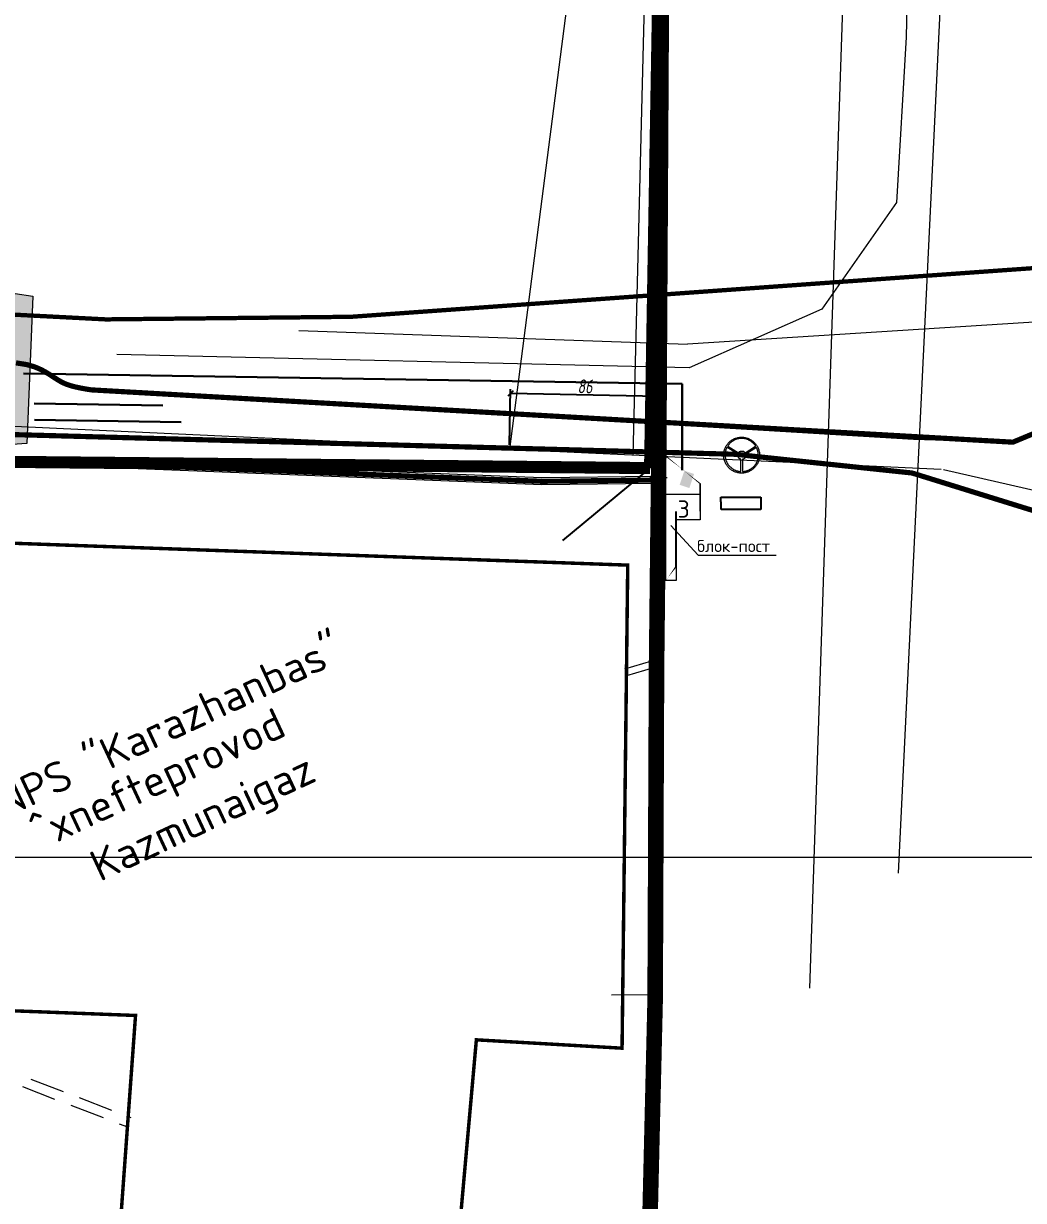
# Model space of a CAD drawing. Header units: millimetres. Extents: x 519 to 9564855, y -810 to 5021775.
# Drawn here: x 9531119 to 9531697, y 4994802 to 4995482 of the extents above; entities that cross this region are included whole.
import ezdxf

# ---------------------------------------------------------------- set-up
doc = ezdxf.new("R2010")
doc.units = ezdxf.units.MM
doc.header["$LTSCALE"] = 2
doc.header["$MEASUREMENT"] = 0
doc.header["$PDMODE"] = 2
doc.header["$PDSIZE"] = 5
for name, pattern in [('92051501$0$DASHED', [0.75, 0.5, -0.25]), ('ACAD_ISO02W100', [15, 12, -3]), ('DASHED', [0.75, 0.5, -0.25]), ('HIDDEN2', [4.7624999999999975, 3.174999999999998, -1.587499999999999]), ('НЕПРЕРЫВНАЯ_ЛИНИЯ', [0])]:
    doc.linetypes.add(name, pattern=pattern)
doc.layers.add('13A этап', color=7, linetype='Continuous', true_color=0xaafdfa)
for name, color, linetype in [('COMPOUND', 3, 'Continuous'), ('FIBERGLASS', 212, 'Continuous'), ('GRID_PULKOVO', 7, 'Continuous'), ('OilColl&Flowlines', 3, 'Continuous'), ('PPLINE_WAT', 7, 'WTR_LINE'), ('ROAD_ASF', 9, 'Continuous'), ('ROAD_GROUND', 9, 'Continuous'), ('Координаты', 7, 'Continuous'), ('Отсыпка', 32, 'OTKOS_ST1_'), ('Скважины на 2015 год', 7, 'Continuous')]:
    doc.layers.add(name, color=color, linetype=linetype)
for name, color, linetype, lineweight in [('KTO to TEXACO OilLine', 107, 'НЕПРЕРЫВНАЯ_ЛИНИЯ', 60), ('Land lease as of 24.06.2004', 47, 'HIDDEN2', 70), ('PPLINE_GAS', 4, 'GAS_LINE', 30), ('Оптиковолоконный кабель', 220, 'CAB6', 20), ('Скв на 2025 допы от ХеКай', 204, 'Continuous', 0), ('Электро', 1, 'Continuous', 30), ('Электроснаб', 1, 'Continuous', 18), ('Электроснабжене', 1, 'Continuous', 18)]:
    doc.layers.add(name, color=color, linetype=linetype, lineweight=lineweight)
doc.styles.add('92051501$0$STANDARD', font='simplex.shx')
doc.styles.add('Elect', font='isocpeur.ttf')
doc.styles.add('Simplex_Т', font='simplex.shx', dxfattribs={"width": 0.7, "oblique": 10})
doc.styles.get("Standard").update_dxf_attribs({"font": 'isocpeur.ttf', "width": 0.5})
doc.styles.add('STANDARE', font='romans.shx', dxfattribs={"width": 0.8, "height": 2})
doc.linetypes.add('CAB', pattern='A,0.7,-0.43403,["K",Standard,S=0.9,R=0,X=-0.4,Y=-0.3],-0.8', length=1.934029999999999)
doc.linetypes.add('CAB6', pattern='A,0.9,-0.9,["6",Standard,S=0.9,R=0,X=-0.8,Y=-0.4],11', length=12.8)
doc.linetypes.add('GAS_LINE', pattern='A,0.5,-0.2,["G",92051501$0$STANDARD,S=0.1,R=0,X=-0.1,Y=-0.05],-0.05', length=0.75)
doc.linetypes.add('OTKOS_ST1_', pattern='A,0,["|",STANDARE,S=0.6,R=0,X=-0.4,Y=-1.439999999999999],1,["|",Standard,S=0.25,R=0,X=-0.27,Y=-0.595],1', length=2)
doc.linetypes.add('WTR_LINE', pattern='A,0.5,-0.2,["W",92051501$0$STANDARD,S=0.1,R=0,X=-0.1,Y=-0.05],-0.05', length=0.75)
doc.dimstyles.get("Standard").update_dxf_attribs({"dimtxt": 0.18, "dimasz": 0.18, "dimexe": 0.18, "dimexo": 0.0625, "dimgap": 0.09, "dimtad": 0, "dimtih": 1, "dimtoh": 1, "dimdec": 4, "dimzin": 0, "dimdsep": 46, "dimtxsty": 'Standard', "dimcen": 0.09, "dimadec": 0, "dimazin": 0, "dimtfac": 1, "dimtdec": 4, "dimtofl": 0, "dimtmove": 0, "dimatfit": 3, "dimfxl": 0, "dimtolj": 1, "dimtzin": 0, "dimarcsym": 0})

# ---------------------------------------------------------------- blocks, each defined once
blk = doc.blocks.new('_Oblique')
at = {"color": 0, "linetype": 'ByBlock', "lineweight": -2}
blk.add_line((-0.5, -0.5), (0.5, 0.5), dxfattribs=at)
blk = doc.blocks.new('*D55')
at = {"color": 0, "linetype": 'ByBlock', "lineweight": -2, "ltscale": 50, "transparency": 16777216}
for p, q in [((9531399.71021686, 4995238.428688234), (9531400.359715575, 4995270.602892694)), ((9531486.291740825, 4995266.367678769), (9531400.309258508, 4995268.103401929)), ((9531485.692699177, 4995236.692965073), (9531486.342197893, 4995268.867169534))]:
    blk.add_line(p, q, dxfattribs=at)
at = {"layer": 'DEFPOINTS', "color": 0, "linetype": 'ByBlock', "lineweight": 0, "ltscale": 50, "transparency": 16777216}
for p in [(9531400.309258508, 4995268.103401929), (9531399.659759792, 4995235.929197469), (9531485.64224211, 4995234.193474308)]:
    blk.add_point(p, dxfattribs=at)
at = {"color": 0, "linetype": 'ByBlock', "lineweight": -2, "ltscale": 50, "transparency": 16777216, "xscale": 3, "yscale": 3, "zscale": 3}
for p, rotation in [((9531400.309258508, 4995268.103401929), 178.8435306457853), ((9531486.291740825, 4995266.367678769), 358.8435306457853)]:
    blk.add_blockref('_Oblique', p, dxfattribs=dict(at, rotation=rotation))
at = {"color": 0, "linetype": 'ByBlock', "lineweight": 0, "ltscale": 50, "transparency": 16777216, "insert": (9531443.401413806, 4995272.234521879), "char_height": 8, "attachment_point": 5, "rotation": 358.8435306457853, "style": 'Simplex_Т'}
blk.add_mtext('86', dxfattribs=at)
blk = doc.blocks.new('A$C002b0a5c')
at = {"color": 5, "linetype": 'ByBlock', "lineweight": 0, "ltscale": 80, "const_width": 0.9999999999999998}
blk.add_lwpolyline([(9531490.00000024, 4995160.00000003), (9531490.000000237, 4995210.00000003), (9531510.000000237, 4995210.000000027), (9531510.000000238, 4995195.000000029), (9531496.000000238, 4995195.00000003), (9531496.000000237, 4995160.000000032), (9531490.00000024, 4995160.00000003)], dxfattribs=at)
at = {"layer": 'Отсыпка', "color": 5, "linetype": 'ByBlock'}
for p, q in [((9531521.9943792, 4995205.491564141), (9531521.9943792, 4995208.235154169)), ((9531521.9943792, 4995208.235154169), (9531545.12977584, 4995208.235154169)), ((9531522.007774755, 4995201.029018126), (9531522.007774755, 4995205.491564141)), ((9531545.12977584, 4995208.235154169), (9531545.12977584, 4995201.029018126)), ((9531545.12977584, 4995201.029018126), (9531522.007774755, 4995201.029018126))]:
    blk.add_line(p, q, dxfattribs=at)

msp = doc.modelspace()

# ---------------------------------------------------------------- hatches: boundary and pattern name
at = {"layer": 'Скважины на 2015 год', "linetype": 'ByBlock', "lineweight": 0, "ltscale": 5}
h = msp.add_hatch(color=5, dxfattribs=at)
h.paths.add_polyline_path([(9530805.6165107, 4995508.688130328), (9530819.181999687, 4995619.791002333), (9530904.528882677, 4995614.954341347), (9530911.127942545, 4995698.220036983), (9530982.58899967, 4995696.39700236), (9531100.719999652, 4995697.030001949), (9531083.729999712, 4995330.440001944), (9531124.259999713, 4995324.380001949), (9531120.629999733, 4995239.200001955), (9531076.559999743, 4995236.270001941), (9531057.109999727, 4995223.880001942), (9531026.390795527, 4995177.591857136), (9530724.972436773, 4995197.216357535), (9530742.8749997, 4995513.972002316)])
h.paths.add_polyline_path([(9530852.698879419, 4995481.114315855), (9530916.321686074, 4995510.782117814), (9530902.628854401, 4995540.146490118), (9530839.006047746, 4995510.478688158)], flags=24)
at = {"layer": 'Электро'}
msp.add_hatch(color=256, dxfattribs=at).paths.add_polyline_path([(9531498.097691009, 4995215.297459397), (9531503.709924173, 4995213.440473136), (9531506.417152971, 4995221.622331763), (9531500.80491982, 4995223.479318053)])
at = {"layer": 'Электроснаб', "lineweight": 0}
msp.add_hatch(color=1, dxfattribs=at).paths.add_polyline_path([(9531498.097691009, 4995215.297459397), (9531503.709924173, 4995213.440473136), (9531506.417152971, 4995221.622331763), (9531500.80491982, 4995223.479318053)])
at = {"layer": 'Электроснабжене', "lineweight": 0}
msp.add_hatch(color=1, dxfattribs=at).paths.add_polyline_path([(9531498.097691009, 4995215.297459397), (9531503.709924173, 4995213.440473136), (9531506.417152971, 4995221.622331763), (9531500.80491982, 4995223.479318053)])

# ---------------------------------------------------------------- linework, layer by layer
at = {"linetype": 'ByBlock', "lineweight": 0, "ltscale": 80}
for p, q in [((9531492.982203107, 4995191.703708214), (9531508.775681868, 4995174.695089789)), ((9531508.775681868, 4995174.695089789), (9531553.896963384, 4995174.695089791))]:
    msp.add_line(p, q, dxfattribs=at)
at = {"linetype": 'ByBlock', "lineweight": 0, "ltscale": 80, "const_width": 0.9999999999999998}
msp.add_lwpolyline([(9531490.00000024, 4995160.00000003), (9531490.000000237, 4995210.00000003), (9531510.000000237, 4995210.000000027), (9531510.000000238, 4995195.000000029), (9531496.000000238, 4995195.00000003), (9531496.000000237, 4995160.000000032), (9531490.00000024, 4995160.00000003)], dxfattribs=at)
at = {"linetype": 'ByBlock', "lineweight": 0, "ltscale": 200}
msp.add_point((9531485.936737744, 4995219.614626438), dxfattribs=at)
at = {"layer": '13A этап', "color": 1, "linetype": 'ByBlock', "lineweight": 0, "ltscale": 80}
for p, q in [((9531490.00000024, 4995160.00000003), (9531490.000000237, 4995210.00000003)), ((9531490.000000237, 4995210.00000003), (9531510.000000237, 4995210.000000027)), ((9531510.000000237, 4995210.000000027), (9531510.000000238, 4995195.000000029)), ((9531510.000000238, 4995195.000000029), (9531496.000000238, 4995195.00000003)), ((9531496.000000238, 4995195.00000003), (9531496.000000237, 4995160.000000032)), ((9531496.000000237, 4995160.000000032), (9531490.00000024, 4995160.00000003))]:
    msp.add_line(p, q, dxfattribs=at)
at = {"layer": 'COMPOUND', "lineweight": 0, "const_width": 1.999999999999995}
msp.add_lwpolyline([(9531069.758770753, 4995183.071397367), (9531468.084634764, 4995168.887185434), (9531464.8137118, 4994889.556998427), (9531380.583731797, 4994894.389294421), (9531356.403777843, 4994623.297189416), (9531165.055225836, 4994653.876116387), (9531183.553265804, 4994908.478888389), (9531040.706218796, 4994913.907251366), (9531067.336190753, 4995184.931366373)], dxfattribs=at)
at = {"layer": 'FIBERGLASS', "linetype": 'Continuous', "lineweight": 0}
msp.add_line((9531157.986786077, 4995270.220736226, 6.964799560987508), (9531633.193651317, 4995241.729994391, -17.37231479023353), dxfattribs=at)
at = {"layer": 'FIBERGLASS', "lineweight": 0}
msp.add_line((9531633.193651317, 4995241.729994391, -17.37231478848576), (9531690.73478022, 4995239.977539966, -12.88901395079761), dxfattribs=at)
at = {"layer": 'FIBERGLASS', "color": 5, "linetype": '92051501$0$DASHED', "lineweight": 0, "ltscale": 20}
for p, q in [((9530983.00574852, 4994925.607732706), (9531180.886379119, 4994849.453739358)), ((9530978.101142786, 4994921.132583181), (9531178.867705505, 4994843.987913001))]:
    msp.add_line(p, q, dxfattribs=at)
at = {"layer": 'FIBERGLASS', "linetype": 'DASHED', "lineweight": 0, "ltscale": 0.07, "const_width": 2.999999999999996, "elevation": 6.964799560987508}
msp.add_lwpolyline([(9531114.434965773, 4995285.844222633), (9531120.329582997, 4995284.901765431), (9531122.819128932, 4995284.27118185), (9531125.042506566, 4995283.561311457), (9531127.028971013, 4995282.792366627), (9531128.807777403, 4995281.984559743), (9531130.408180837, 4995281.158103193), (9531131.859436432, 4995280.333209335), (9531133.189843092, 4995279.526933289), (9531134.423874933, 4995278.743701022), (9531135.585049784, 4995277.984781229), (9531136.696885563, 4995277.251442616), (9531137.78290012, 4995276.544953882), (9531138.866611332, 4995275.866583713), (9531139.9715371, 4995275.217600822), (9531141.121195275, 4995274.599273892), (9531142.34542369, 4995274.01152831), (9531143.699339963, 4995273.448916163), (9531145.24438166, 4995272.904646209), (9531147.041986333, 4995272.37192722), (9531149.153591543, 4995271.843967961), (9531151.640634872, 4995271.313977196), (9531154.564553857, 4995270.775163697), (9531157.986786077, 4995270.220736226), (9531690.73478023, 4995239.977539973), (9531702.221621027, 4995244.752092506)], dxfattribs=at)
at = {"layer": 'FIBERGLASS', "linetype": 'Continuous', "lineweight": 0}
msp.add_lwpolyline([(9531117.54461365, 4995285.432849815), (9531120.329583002, 4995284.901765428), (9531122.819128927, 4995284.271181848), (9531125.042506566, 4995283.561311457), (9531127.028971007, 4995282.792366627), (9531128.807777403, 4995281.984559743), (9531130.408180837, 4995281.158103193), (9531131.859436436, 4995280.333209335), (9531133.189843092, 4995279.526933289), (9531134.423874933, 4995278.743701022), (9531135.585049784, 4995277.984781229), (9531136.696885563, 4995277.251442616), (9531137.78290012, 4995276.544953882), (9531138.866611332, 4995275.866583713), (9531139.9715371, 4995275.217600822), (9531141.121195275, 4995274.599273892), (9531142.34542369, 4995274.011528309), (9531143.699339963, 4995273.448916163), (9531145.24438166, 4995272.904646207), (9531147.041986337, 4995272.371927219), (9531149.153591543, 4995271.84396796), (9531151.640634874, 4995271.313977194), (9531154.564553853, 4995270.775163695), (9531157.986786088, 4995270.220736226)], dxfattribs=at)
at = {"layer": 'FIBERGLASS', "linetype": 'DASHED', "lineweight": 0, "ltscale": 0.07, "const_width": 2.999999999999996}
msp.add_lwpolyline([(9531054.536999734, 4995245.955002367), (9531531.03699974, 4995232.955002439), (9531540.736999748, 4995231.855002452), (9531632.436999757, 4995222.155002462), (9531735.687300738, 4995190.114676473), (9531830.136999762, 4995142.255002487), (9532202.536999803, 4994888.755002552), (9532999.999999814, 4994764.944845022)], dxfattribs=at)
at = {"layer": 'FIBERGLASS', "lineweight": 0, "extrusion": (-0.08003481888389291, -0.6088956944656833, 0.7892024208195108)}
msp.add_arc((8799413.372524787, 4888972.633761737, -3804457.428803372), 9.999999999999996, 277.2632172055018, 315.4985238200175, dxfattribs=at)
at = {"layer": 'GRID_PULKOVO', "lineweight": 0}
msp.add_line((9518999.999999551, 4995000.000000001), (9532999.99999954, 4995000.000002197), dxfattribs=at)
at = {"layer": 'KTO to TEXACO OilLine', "lineweight": 0}
for p, q in [((9531763.733181724, 4995313.159024131), (9531502.703986635, 4995296.73935741)), ((9531277.939999487, 4995304.588288762), (9531502.703986658, 4995296.739357408))]:
    msp.add_line(p, q, dxfattribs=at)
at = {"layer": 'Land lease as of 24.06.2004', "color": 35, "linetype": 'DASHED', "lineweight": 0, "ltscale": 5, "const_width": 6.999999999999997}
for points in [[(9531492.00000024, 4995865.000000029), (9531481.000000237, 4995225.000000032)], [(9531481.000000237, 4995225.000000032), (9531069.000000238, 4995229.00000003)]]:
    msp.add_lwpolyline(points, dxfattribs=at)
at = {"layer": 'OilColl&Flowlines', "lineweight": 0}
msp.add_line((9531674.569764618, 4996033.143298469), (9531624.510767655, 4994990.824828928), dxfattribs=at)
at = {"layer": 'OilColl&Flowlines', "color": 5, "linetype": 'Continuous', "lineweight": 0}
msp.add_line((9531649.19566604, 4995224.268660073), (9531141.936999744, 4995247.755002385), dxfattribs=at)
at = {"layer": 'OilColl&Flowlines', "color": 5, "lineweight": 0}
msp.add_line((9533965.004913596, 4994693.731886043), (9531650.683322366, 4995224.04388871), dxfattribs=at)
at = {"layer": 'PPLINE_GAS', "lineweight": 0, "ltscale": 40}
msp.add_line((9531462.98175328, 4995724.598498872), (9531399.659759793, 4995235.929197469), dxfattribs=at)
at = {"layer": 'PPLINE_WAT', "lineweight": 0}
msp.add_line((9531609.146430617, 4995992.382711456), (9531573.192116907, 4994924.231743476), dxfattribs=at)
at = {"layer": 'PPLINE_WAT', "lineweight": 0, "ltscale": 10}
msp.add_lwpolyline([(9531825.017307773, 4996067.090464682), (9531803.150705397, 4996061.426941337), (9531646.597864266, 4996022.162875883), (9531635.441129783, 4995851.027312368), (9531630.794639012, 4995556.978129189), (9531628.954132743, 4995474.254946146), (9531623.432434537, 4995378.66373175), (9531580.392104136, 4995316.806170527), (9531503.508204667, 4995282.902726803), (9531172.802769696, 4995290.603571758)], dxfattribs=at)
at = {"layer": 'PPLINE_WAT', "lineweight": 0}
for points in [[(9531141.936999744, 4995247.755002385), (9531052.936999727, 4995251.95500237), (9531042.936999753, 4995176.655002363), (9530728.048098756, 4995194.484177313), (9530720.408715747, 4995201.270414317), (9530723.28626522, 4995223.692819389)], [(9531533.907659747, 4995242.861164441), (9531533.907659747, 4995242.861164441), (9531534.437382737, 4995242.850777442), (9531534.956717733, 4995242.809230441), (9531535.476053745, 4995242.736523447), (9531535.985001735, 4995242.653430452), (9531536.483563732, 4995242.528789447), (9531536.971739737, 4995242.393762445), (9531537.459914742, 4995242.227575446), (9531537.927316736, 4995242.040614445), (9531538.384332737, 4995241.832880442), (9531538.830960743, 4995241.604372441), (9531539.267202744, 4995241.355091445), (9531539.693057748, 4995241.085036442), (9531540.09813974, 4995240.794209445), (9531540.492834743, 4995240.482607443), (9531540.866755748, 4995240.16061944), (9531541.230290748, 4995239.817858446), (9531541.573052747, 4995239.454323446), (9531541.905426733, 4995239.080401447), (9531542.217028745, 4995238.685706448), (9531542.507856747, 4995238.280625442), (9531542.777910747, 4995237.854769442), (9531543.027191728, 4995237.418528445), (9531543.255699744, 4995236.971899448), (9531543.473820744, 4995236.514884449), (9531543.660780748, 4995236.037095446), (9531543.82696874, 4995235.559306448), (9531543.961995743, 4995235.060744444), (9531544.076249747, 4995234.562182445), (9531544.169729754, 4995234.053233445), (9531544.242436742, 4995233.533898447), (9531544.283983747, 4995233.004176445), (9531544.29437074, 4995232.474453448), (9531544.29437074, 4995232.474453448), (9531544.283983745, 4995231.934344443), (9531544.242436744, 4995231.404622444), (9531544.16972973, 4995230.885287446), (9531544.07624974, 4995230.376338443), (9531543.961995747, 4995229.877776445), (9531543.826968744, 4995229.379214444), (9531543.66078074, 4995228.891038443), (9531543.473820737, 4995228.423636447), (9531543.255699744, 4995227.966621444), (9531543.027191747, 4995227.519993447), (9531542.777910752, 4995227.083751447), (9531542.507856747, 4995226.657896441), (9531542.21702874, 4995226.252814452), (9531541.905426748, 4995225.858119444), (9531541.57305275, 4995225.484197443), (9531541.230290754, 4995225.120662443), (9531540.866755744, 4995224.777901441), (9531540.492834743, 4995224.455913445), (9531540.09813974, 4995224.144312447), (9531539.69305774, 4995223.853484448), (9531539.267202744, 4995223.583429441), (9531538.830960743, 4995223.334148449), (9531538.384332748, 4995223.105641448), (9531537.92731674, 4995222.897906447), (9531537.459914753, 4995222.710946445), (9531536.971739743, 4995222.555145442), (9531536.483563757, 4995222.409731444), (9531535.985001735, 4995222.295477443), (9531535.476053745, 4995222.201997444), (9531534.956717748, 4995222.139676441), (9531534.437382745, 4995222.098130444), (9531533.907659747, 4995222.087743445), (9531533.907659747, 4995222.087743445), (9531533.367550744, 4995222.09813044), (9531532.837828744, 4995222.139676441), (9531532.31849375, 4995222.201997444), (9531531.80954475, 4995222.295477442), (9531531.300595732, 4995222.409731442), (9531530.812420748, 4995222.555145443), (9531530.324244747, 4995222.710946443), (9531529.856842747, 4995222.897906447), (9531529.38944074, 4995223.105641443), (9531528.94281274, 4995223.334148446), (9531528.506570743, 4995223.583429441), (9531528.091101743, 4995223.853484447), (9531527.68602074, 4995224.144312444), (9531527.29132574, 4995224.455913445), (9531526.91740374, 4995224.77790144), (9531526.553868745, 4995225.120662449), (9531526.211107738, 4995225.484197441), (9531525.878732733, 4995225.858119447), (9531525.577517752, 4995226.252814445), (9531525.286690747, 4995226.657896442), (9531525.016635748, 4995227.083751443), (9531524.767354744, 4995227.519993438), (9531524.538846744, 4995227.966621444), (9531524.331112744, 4995228.423636442), (9531524.144151747, 4995228.891038438), (9531523.988351744, 4995229.379214444), (9531523.842937747, 4995229.877776442), (9531523.728683736, 4995230.376338443), (9531523.635203743, 4995230.885287443), (9531523.572882757, 4995231.404622441), (9531523.531335747, 4995231.934344447), (9531523.520949747, 4995232.474453445), (9531523.520949747, 4995232.474453445), (9531523.531335747, 4995233.00417644), (9531523.572882747, 4995233.533898438), (9531523.635203747, 4995234.053233444), (9531523.728683747, 4995234.562182445), (9531523.84293773, 4995235.060744442), (9531523.988351736, 4995235.559306443), (9531524.144151747, 4995236.037095443), (9531524.331112748, 4995236.514884438), (9531524.538846742, 4995236.971899446), (9531524.767354753, 4995237.418528439), (9531525.016635748, 4995237.85476944), (9531525.286690738, 4995238.280625438), (9531525.577517748, 4995238.685706442), (9531525.878732737, 4995239.080401444), (9531526.211107753, 4995239.454323446), (9531526.553868737, 4995239.817858442), (9531526.91740374, 4995240.160619444), (9531527.291325737, 4995240.482607447), (9531527.68602074, 4995240.794209443), (9531528.091101747, 4995241.085036442), (9531528.506570736, 4995241.355091443), (9531528.942812737, 4995241.604372444), (9531529.389440738, 4995241.832880445), (9531529.85684273, 4995242.040614445), (9531530.324244732, 4995242.227575442), (9531530.812420737, 4995242.393762441), (9531531.300595736, 4995242.528789444), (9531531.809544744, 4995242.653430437), (9531532.318493737, 4995242.736523447), (9531532.837828737, 4995242.809230445), (9531533.367550733, 4995242.850777442), (9531533.907659747, 4995242.861164441)], [(9531533.502578732, 4995230.085510447), (9531533.502578732, 4995230.085510447), (9531533.263683742, 4995230.168604445), (9531533.035176743, 4995230.262084441), (9531532.806668747, 4995230.386725445), (9531532.598934747, 4995230.52175244), (9531532.401586747, 4995230.67755244), (9531532.225012736, 4995230.843740436), (9531532.058825748, 4995231.030701444), (9531531.923798744, 4995231.22804844), (9531531.799157737, 4995231.435782447), (9531531.695290746, 4995231.653903442), (9531531.622583743, 4995231.882411439), (9531531.570649728, 4995232.121305445), (9531531.54987674, 4995232.370586443), (9531531.560263747, 4995232.619867442), (9531531.601810733, 4995232.869148442), (9531531.674517747, 4995233.128816442), (9531525.47365074, 4995237.023833445), (9531525.47365074, 4995237.023833445), (9531525.33862374, 4995236.774552444), (9531525.213983746, 4995236.525271436), (9531525.09972975, 4995236.265603445), (9531524.995862732, 4995236.005935444), (9531524.891995743, 4995235.735881438), (9531524.79851474, 4995235.45543944), (9531524.715420738, 4995235.185385438), (9531524.642714743, 4995234.894557448), (9531524.580393756, 4995234.614116437), (9531524.528460743, 4995234.323288443), (9531524.476526748, 4995234.032460453), (9531524.445366753, 4995233.741632447), (9531524.414206747, 4995233.440417448), (9531524.393432744, 4995233.139203442), (9531524.383046733, 4995232.837988446), (9531524.383046744, 4995232.53677444), (9531524.393432738, 4995232.235559447), (9531524.414206743, 4995231.934344446), (9531524.434979744, 4995231.622743444), (9531524.476526748, 4995231.32152945), (9531524.51807375, 4995231.020314439), (9531524.580393746, 4995230.719099442), (9531524.642714746, 4995230.417885447), (9531524.715420747, 4995230.116670442), (9531524.798514748, 4995229.815456446), (9531524.891995754, 4995229.524628448), (9531524.995862747, 4995229.233800448), (9531525.11011574, 4995228.942972441), (9531525.234756744, 4995228.652144439), (9531525.369783737, 4995228.371703441), (9531525.515197752, 4995228.091262438), (9531525.670998752, 4995227.810820444), (9531525.670998752, 4995227.810820444), (9531525.826799734, 4995227.540766443), (9531526.00337375, 4995227.281098438), (9531526.169560734, 4995227.021430443), (9531526.35652174, 4995226.772149446), (9531526.553868748, 4995226.533255449), (9531526.751216738, 4995226.29436144), (9531526.948563747, 4995226.065853445), (9531527.16668474, 4995225.84773244), (9531527.374418743, 4995225.639998449), (9531527.602926753, 4995225.432264442), (9531527.83143474, 4995225.234916438), (9531528.070328744, 4995225.04795544), (9531528.309222747, 4995224.860995447), (9531528.548117742, 4995224.694807443), (9531528.797398753, 4995224.528620441), (9531529.057065748, 4995224.372819442), (9531529.306347737, 4995224.217019442), (9531529.576401733, 4995224.081991438), (9531529.836069748, 4995223.946964443), (9531530.106123745, 4995223.822324442), (9531530.376178747, 4995223.708070446), (9531530.656619744, 4995223.604203446), (9531530.926673753, 4995223.500336446), (9531531.207115743, 4995223.417242445), (9531531.497942738, 4995223.334148437), (9531531.77838474, 4995223.261441447), (9531532.05882574, 4995223.199121446), (9531532.349653747, 4995223.147187447), (9531532.640481744, 4995223.095254444), (9531532.920922743, 4995223.064094439), (9531533.21175074, 4995223.043320438), (9531533.502578756, 4995223.022547446), (9531533.502578732, 4995230.085510447)], [(9531532.03805175, 4995233.897433441), (9531532.03805175, 4995233.897433441), (9531532.245786747, 4995234.146714446), (9531532.484680742, 4995234.36483544), (9531532.744348748, 4995234.541409442), (9531533.004015733, 4995234.676436439), (9531533.284457752, 4995234.769916442), (9531533.57528574, 4995234.842623441), (9531533.86611274, 4995234.873784442), (9531534.15694074, 4995234.873784445), (9531534.437382737, 4995234.842623441), (9531534.717823748, 4995234.780303444), (9531534.97749074, 4995234.697209444), (9531535.216385746, 4995234.582956446), (9531535.44489274, 4995234.447928442), (9531535.631853746, 4995234.28174145), (9531535.79804174, 4995234.105167445), (9531535.933068732, 4995233.897433436), (9531542.019680744, 4995237.70935544), (9531542.019680744, 4995237.70935544), (9531541.874266744, 4995237.948250442), (9531541.708079737, 4995238.176757446), (9531541.541891746, 4995238.405265448), (9531541.365317743, 4995238.633773443), (9531541.178357737, 4995238.851894444), (9531540.991396742, 4995239.070015445), (9531540.78366273, 4995239.277749447), (9531540.575927744, 4995239.485483446), (9531540.357806744, 4995239.682830442), (9531540.139686748, 4995239.880178442), (9531539.900791736, 4995240.067139445), (9531539.661897736, 4995240.243713443), (9531539.423003748, 4995240.420287445), (9531539.173722737, 4995240.586474443), (9531538.914054727, 4995240.752662446), (9531538.654386744, 4995240.898076441), (9531538.384332737, 4995241.043490449), (9531538.114277737, 4995241.188904447), (9531537.833836742, 4995241.313544442), (9531537.553395744, 4995241.438185443), (9531537.272953736, 4995241.552438447), (9531536.982126744, 4995241.656305443), (9531536.691298753, 4995241.749786447), (9531536.40047074, 4995241.832880442), (9531536.099255744, 4995241.915973444), (9531535.79804174, 4995241.978294441), (9531535.49682673, 4995242.040614441), (9531535.18522574, 4995242.092547441), (9531534.884010732, 4995242.123707446), (9531534.57240974, 4995242.154868446), (9531534.260807738, 4995242.165254447), (9531533.94920674, 4995242.175641442), (9531533.94920674, 4995242.175641442), (9531533.637605738, 4995242.165254443), (9531533.326003736, 4995242.154868446), (9531533.014402736, 4995242.123707443), (9531532.702801738, 4995242.092547441), (9531532.401586732, 4995242.040614441), (9531532.100372734, 4995241.988680443), (9531531.799157744, 4995241.926360442), (9531531.508329732, 4995241.853653446), (9531531.207115738, 4995241.760173446), (9531530.926673753, 4995241.666692443), (9531530.635845743, 4995241.573212447), (9531530.355404736, 4995241.458958446), (9531530.08535074, 4995241.334317445), (9531529.815295743, 4995241.209677439), (9531529.545241743, 4995241.074650444), (9531529.285573747, 4995240.929236437), (9531529.025905743, 4995240.783822445), (9531528.776624747, 4995240.617634444), (9531528.52734374, 4995240.451447444), (9531528.288449733, 4995240.285260439), (9531528.059941744, 4995240.098299442), (9531527.831434742, 4995239.91133844), (9531527.613313744, 4995239.724377438), (9531527.395192744, 4995239.516643446), (9531527.187458737, 4995239.30890944), (9531526.990110748, 4995239.101175442), (9531526.80314974, 4995238.883054441), (9531526.616189744, 4995238.654546445), (9531526.439614743, 4995238.426039446), (9531526.263040733, 4995238.197531443), (9531526.107240753, 4995237.958637443), (9531525.95143975, 4995237.709355444), (9531532.03805175, 4995233.897433441)], [(9531536.296603752, 4995233.128816443), (9531536.296603752, 4995233.128816443), (9531536.358923737, 4995232.858762445), (9531536.390083747, 4995232.588707441), (9531536.390083753, 4995232.329039446), (9531536.369310746, 4995232.079758443), (9531536.327763744, 4995231.830477444), (9531536.265443737, 4995231.591583443), (9531536.171962744, 4995231.373462445), (9531536.068095746, 4995231.165728441), (9531535.933068756, 4995230.968380442), (9531535.766880738, 4995230.781420445), (9531535.590306748, 4995230.625619442), (9531535.392959747, 4995230.469818443), (9531535.174838753, 4995230.345178446), (9531534.93594474, 4995230.241311447), (9531534.676276747, 4995230.147830443), (9531534.39583574, 4995230.085510447), (9531534.39583575, 4995223.022547443), (9531534.39583575, 4995223.022547443), (9531534.676276755, 4995223.032934438), (9531534.956717748, 4995223.053707444), (9531535.237158744, 4995223.084867442), (9531535.517599747, 4995223.126414446), (9531535.798041742, 4995223.178348449), (9531536.078482743, 4995223.23028144), (9531536.358923737, 4995223.302988442), (9531536.639364744, 4995223.375695442), (9531536.919805737, 4995223.458789446), (9531537.200247748, 4995223.552269443), (9531537.480688747, 4995223.656136443), (9531537.75074274, 4995223.760003447), (9531538.020797737, 4995223.884644446), (9531538.290851748, 4995224.009284441), (9531538.560906744, 4995224.144312452), (9531538.820573747, 4995224.289726444), (9531539.08024174, 4995224.435139443), (9531539.339909744, 4995224.601327448), (9531539.589190753, 4995224.767514449), (9531539.838471742, 4995224.944088444), (9531540.07736574, 4995225.120662447), (9531540.316260744, 4995225.318010439), (9531540.544767743, 4995225.515357449), (9531540.773275737, 4995225.723092445), (9531540.99139674, 4995225.930826445), (9531541.199130747, 4995226.159333447), (9531541.406864738, 4995226.387841444), (9531541.60421274, 4995226.626735448), (9531541.791173743, 4995226.865630448), (9531541.978133744, 4995227.114911446), (9531542.144321738, 4995227.374579449), (9531542.310508743, 4995227.644633446), (9531542.310508743, 4995227.644633446), (9531542.466309743, 4995227.925074443), (9531542.611723734, 4995228.205515445), (9531542.746750746, 4995228.496343452), (9531542.871390743, 4995228.77678444), (9531542.97525874, 4995229.067612442), (9531543.07912574, 4995229.368827447), (9531543.172605738, 4995229.659655446), (9531543.255699748, 4995229.950483443), (9531543.328406757, 4995230.251697448), (9531543.401113743, 4995230.552912447), (9531543.453046743, 4995230.843740446), (9531543.49459374, 4995231.144954449), (9531543.525753748, 4995231.446169445), (9531543.556913748, 4995231.747384451), (9531543.567300754, 4995232.038212441), (9531543.577687744, 4995232.339426447), (9531543.57768774, 4995232.640641446), (9531543.556913752, 4995232.931469443), (9531543.536140744, 4995233.222297441), (9531543.504980735, 4995233.523511441), (9531543.47382074, 4995233.814339441), (9531543.421886737, 4995234.094780445), (9531543.369953744, 4995234.385608445), (9531543.29724674, 4995234.666049443), (9531543.22453974, 4995234.946491445), (9531543.14144574, 4995235.226932448), (9531543.047965752, 4995235.507373442), (9531542.95448474, 4995235.777427449), (9531542.84023074, 4995236.037095446), (9531542.72597674, 4995236.307150448), (9531542.601336738, 4995236.566817442), (9531542.46630974, 4995236.816098446), (9531536.296603752, 4995233.128816443)], [(9531533.990753753, 4995233.128816443), (9531533.990753753, 4995233.128816443), (9531533.855726743, 4995233.118429445), (9531533.731085733, 4995233.076883446), (9531533.627218748, 4995233.014562445), (9531533.523351753, 4995232.941855442), (9531533.450644733, 4995232.83798844), (9531533.388324736, 4995232.734121445), (9531533.346777748, 4995232.609481444), (9531533.336390747, 4995232.474453444), (9531533.336390747, 4995232.474453444), (9531533.346777752, 4995232.339426441), (9531533.38832474, 4995232.225172445), (9531533.450644754, 4995232.110919443), (9531533.523351748, 4995232.017438442), (9531533.627218753, 4995231.934344443), (9531533.731085753, 4995231.882411441), (9531533.855726747, 4995231.840864446), (9531533.990753744, 4995231.830477439), (9531533.990753744, 4995231.830477439), (9531534.125780752, 4995231.840864445), (9531534.240034746, 4995231.882411443), (9531534.354288742, 4995231.934344443), (9531534.447768744, 4995232.017438443), (9531534.53086274, 4995232.110919451), (9531534.582795747, 4995232.225172445), (9531534.624342743, 4995232.339426447), (9531534.634729743, 4995232.474453448), (9531534.634729743, 4995232.474453448), (9531534.62434275, 4995232.609481444), (9531534.582795747, 4995232.734121448), (9531534.530862743, 4995232.837988446), (9531534.447768733, 4995232.941855443), (9531534.354288742, 4995233.014562443), (9531534.240034742, 4995233.076883446), (9531534.125780748, 4995233.118429445), (9531533.990753753, 4995233.128816443)]]:
    msp.add_lwpolyline(points, dxfattribs=at)
at = {"layer": 'ROAD_ASF', "lineweight": 0}
for points in [[(9532388.691868307, 4997955.552127584), (9531626.882292587, 4996244.310220461), (9531549.759595608, 4996063.843555443), (9531536.249921622, 4996022.328426446), (9531523.797502624, 4995960.590937447), (9531514.79780263, 4995904.233490441), (9531491.235575683, 4995619.489965438), (9531488.93664374, 4995219.589670436), (9531487.736863766, 4995109.409829436), (9531486.936704792, 4994917.471790435), (9531479.82396984, 4994615.731521433), (9531458.51015886, 4994501.182413427), (9531433.839692868, 4994444.705396433), (9531395.85622087, 4994386.012851419), (9531268.425387904, 4994217.2395714)], [(9532383.21049532, 4997957.992321577), (9531621.382645585, 4996246.709366454), (9531544.136999607, 4996065.955002449), (9531530.436999623, 4996023.855002443), (9531517.891817624, 4995961.657606438), (9531508.836999644, 4995904.955002441), (9531485.236999677, 4995619.755002443), (9531482.941452743, 4995220.429564433)], [(9531482.93936674, 4995220.066746433), (9531418.43699974, 4995219.355002427), (9531101.636999747, 4995231.855002375), (9531063.836999748, 4995220.755002372), (9531054.749492753, 4995189.736450369), (9531036.536999756, 4995170.055002366), (9531024.236999745, 4995186.155002362)], [(9531482.983501747, 4995216.066989438), (9531418.380177753, 4995215.354132423), (9531102.134686742, 4995227.832252372), (9531067.061143747, 4995217.532879363), (9531058.323841754, 4995187.709688369), (9531055.685995745, 4995184.859083368)], [(9531482.891129753, 4995215.442638442), (9531481.778817758, 4995113.295310434)], [(9531481.779934764, 4995113.397901437), (9531466.236999748, 4995108.755002428)], [(9531482.92480476, 4995109.565242437), (9531467.38186976, 4995104.922343431)], [(9531481.735306762, 4995109.048899439), (9531480.936999796, 4994917.555002435), (9531473.836999835, 4994616.355002436), (9531473.42761384, 4994614.154796436)], [(9531480.949166793, 4994920.473473441), (9531458.736999797, 4994920.255002427)]]:
    msp.add_lwpolyline(points, dxfattribs=at)
at = {"layer": 'ROAD_ASF', "lineweight": 0, "const_width": 2.999999999999993}
msp.add_lwpolyline([(9531482.96143375, 4995218.066868437), (9531418.40858875, 4995217.354567428), (9531101.885842737, 4995229.843627373), (9531065.449071744, 4995219.143940369), (9531056.536666756, 4995188.723069372), (9531036.390641753, 4995166.952137362), (9531022.64772375, 4995184.940835363)], dxfattribs=at)
at = {"layer": 'ROAD_GROUND', "color": 8, "lineweight": 0, "const_width": 8.999999999999984}
msp.add_lwpolyline([(9532385.951181317, 4997956.772224577), (9531624.12364059, 4996245.48913446), (9531546.948297616, 4996064.899278445), (9531533.343460616, 4996023.091714446), (9531520.844660632, 4995961.124272443), (9531511.81740164, 4995904.594246439), (9531488.236287683, 4995619.62248444), (9531485.936737744, 4995219.614626438), (9531484.736889772, 4995109.422335435), (9531483.936851796, 4994917.513396432), (9531476.830484843, 4994616.043262433), (9531455.623579856, 4994502.068708431), (9531431.18834687, 4994446.130199427), (9531393.39660988, 4994387.733927418), (9531266.031193912, 4994219.047287396)], dxfattribs=at)
at = {"layer": 'Координаты'}
msp.add_line((9531430.658852778, 4995183.198644597), (9531481, 4995225), dxfattribs=at)
at = {"layer": 'Оптиковолоконный кабель', "linetype": 'CAB', "lineweight": 0, "ltscale": 0.5, "elevation": -0.2947999999999986}
msp.add_lwpolyline([(9530698.021, 4996387.8875), (9530815.983804852, 4996500.964031875), (9531608.642407533, 4996232.426516318), (9531538.984700482, 4996069.984582514), (9531522.310590036, 4996018.358264615), (9531503.46429399, 4995911.306123367), (9531480.796724493, 4995623.818734175), (9531471.110561587, 4995232.514093816)], dxfattribs=at)
at = {"layer": 'Скв на 2025 допы от ХеКай', "color": 244, "linetype": 'ACAD_ISO02W100', "lineweight": 0, "true_color": 0x991b1e, "const_width": 1.5}
msp.add_lwpolyline([(9531047.132308483, 4995296.777590754), (9531047.28828438, 4995298.615669415), (9531066.369559178, 4995315.643010068), (9531166.306726972, 4995310.479449527), (9531308.145706814, 4995311.977937819), (9531496.203522673, 4995325.397298956), (9531576.730197623, 4995331.143492102), (9531725.434506247, 4995341.754680002)], dxfattribs=at)
at = {"layer": 'Скв на 2025 допы от ХеКай', "color": 244, "linetype": 'ACAD_ISO02W100', "lineweight": 0, "true_color": 0x991b1e, "const_width": 1.5, "elevation": 24.20234814112655}
msp.add_lwpolyline([(9531068.726583846, 4995322.812911496), (9531068.454863308, 4995317.553939587), (9531069.414399408, 4995316.486953747), (9531166.346581133, 4995311.478655037), (9531308.197302472, 4995312.976536665), (9531532.654176252, 4995329.000874143), (9531725.48610192, 4995342.753278849)], dxfattribs=at)
at = {"layer": 'Скважины на 2015 год', "color": 5, "linetype": 'ByBlock', "lineweight": 0, "ltscale": 5}
for p, q in [((9531083.729999712, 4995330.440001944), (9531124.259999713, 4995324.380001949)), ((9531124.259999713, 4995324.380001949), (9531120.629999733, 4995239.200001955)), ((9531120.629999733, 4995239.200001955), (9531076.559999743, 4995236.270001941))]:
    msp.add_line(p, q, dxfattribs=at)
at = {"layer": 'Электро', "ltscale": 80}
for p, q in [((9531499.54245758, 4995273.641423525), (9531118.817267202, 4995279.704384096)), ((9531499.54245758, 4995273.641423525), (9531499.60982645, 4995223.782694479)), ((9531199.26871626, 4995261.144473661), (9531124.877029462, 4995262.329144055)), ((9531209.956452157, 4995251.593639968), (9531125.112400245, 4995252.944761862))]:
    msp.add_line(p, q, dxfattribs=at)
at = {"layer": 'Электроснаб', "color": 1, "lineweight": 0, "ltscale": 80}
for p, q in [((9531499.54245758, 4995273.641423525), (9531118.817267202, 4995279.704384096)), ((9531499.54245758, 4995273.641423525), (9531499.60982645, 4995223.782694479)), ((9531199.26871626, 4995261.144473661), (9531124.877029462, 4995262.329144055)), ((9531209.956452157, 4995251.593639968), (9531125.112400245, 4995252.944761862))]:
    msp.add_line(p, q, dxfattribs=at)
at = {"layer": 'Электроснабжене', "color": 1, "lineweight": 0, "ltscale": 80}
for p, q in [((9531499.54245758, 4995273.641423525), (9531118.817267202, 4995279.704384096)), ((9531499.54245758, 4995273.641423525), (9531499.60982645, 4995223.782694479)), ((9531199.26871626, 4995261.144473661), (9531124.877029462, 4995262.329144055)), ((9531209.956452157, 4995251.593639968), (9531125.112400245, 4995252.944761862))]:
    msp.add_line(p, q, dxfattribs=at)

# ---------------------------------------------------------------- block references
at = {"layer": 'Координаты'}
msp.add_blockref('A$C002b0a5c', (0, 0), dxfattribs=at)

# ---------------------------------------------------------------- texts
at = {"linetype": 'ByBlock', "lineweight": 0, "ltscale": 80}
for s, height, p in [('3', 9.999999999999996, (9531496.929468973, 4995196.335949142)), ('блок-пост', 6.999999999999997, (9531508.164108632, 4995176.439462312, -5.11344318e-08))]:
    msp.add_text(s, height=height, dxfattribs=at).set_placement(p)
at = {"layer": 'COMPOUND', "lineweight": 0, "style": 'Elect'}
for s, p in [('NPS "Karazhanbas"', (9531108.36224378, 4995022.449137365)), ('^ xnefteprovod', (9531128.65875778, 4995004.01185338)), ('Kazmunaigaz', (9531162.92060379, 4994985.574524378))]:
    msp.add_text(s, height=17.99999999999999, rotation=24.99999998629826, dxfattribs=at).set_placement(p)

# ---------------------------------------------------------------- dimensions: what is measured, and where the dimension line sits
at = {"color": 0, "linetype": 'ByBlock', "lineweight": 0, "ltscale": 50}
dim = msp.add_aligned_dim(p1=(9531485.64224211, 4995234.193474309), p2=(9531399.659759793, 4995235.929197469), distance=-32.18075948817491, dimstyle='Standard', override={"dimtxt": 8, "dimasz": 3, "dimexe": 2.5, "dimexo": 2.5, "dimgap": 1, "dimtad": 1, "dimtih": 0, "dimtoh": 0, "dimdec": 2, "dimzin": 8, "dimdsep": 44, "dimtxsty": 'Simplex_Т', "dimblk": 'Oblique', "dimcen": 50, "dimtdec": 2, "dimtofl": 1, "dimfxl": 3, "dimtolj": 0, "dimtzin": 8}, dxfattribs=at)
dim.commit()
dim.dimension.update_dxf_attribs({"geometry": '*D55', "text_midpoint": (9531443.401413806, 4995272.234521879)})

doc.saveas('drawing.dxf')
